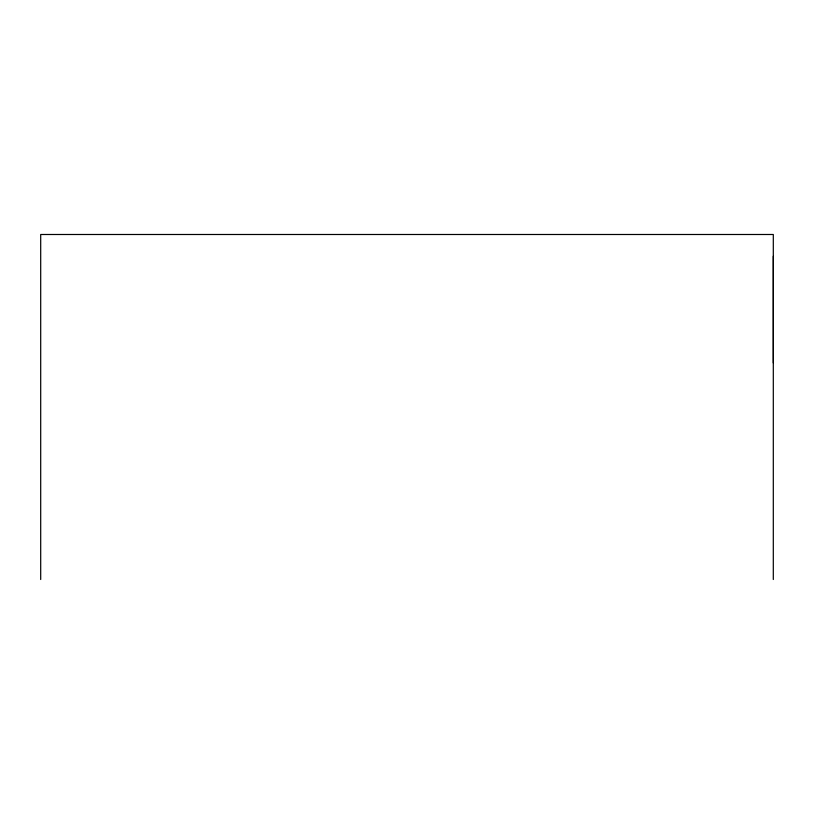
<?xml version="1.0" encoding="UTF-8"?>
<svg xmlns="http://www.w3.org/2000/svg" width="814" height="814" viewBox="0 0 814 814"><rect width="100%" height="100%" fill="white"/><g stroke="black" fill="none" stroke-linecap="round" stroke-linejoin="round"><path stroke-width="1.22" d="M773.3 362.942L773.3 256.278M773.3 579.507L773.3 234.493L40.7 234.493L40.7 579.507"/></g></svg>
